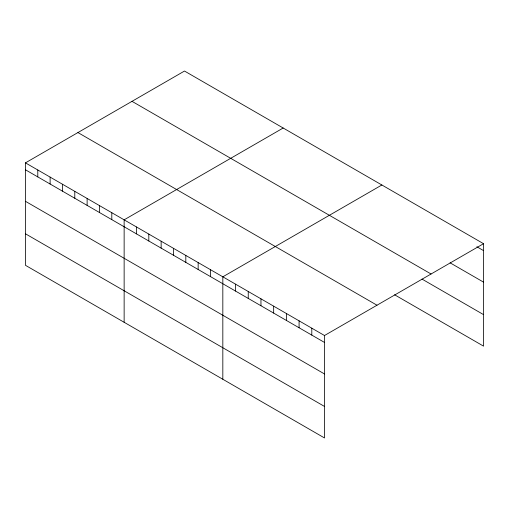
<?xml version="1.0" encoding="UTF-8"?>
<svg xmlns="http://www.w3.org/2000/svg" width="509" height="509" viewBox="0 0 509 509"><rect width="100%" height="100%" fill="white"/><g stroke="black" fill="none" stroke-linecap="round" stroke-linejoin="round"><path stroke-width="0.76" d="M25.45 162.861L324.507 335.52L324.507 437.963L25.45 265.304L25.45 162.861L184.493 71.037L483.55 243.696L483.55 346.139L394.583 294.775M283.182 128.013L124.139 219.837L124.139 322.28M381.871 184.99L222.827 276.82L222.827 379.256M324.507 335.52L483.55 243.696M476.863 246.757L483.55 250.619M450.102 262.829L483.55 282.139M132.009 101.342L431.066 274.001M422.006 279.085L483.55 314.619M77.934 132.563L376.991 305.215M25.45 169.783L324.507 342.442M25.45 201.309L324.507 373.962M25.45 233.784L324.507 406.443M311.794 328.184L311.794 335.107M299.082 320.842L299.082 327.771M286.376 313.506L286.376 320.428M273.664 306.17L273.664 313.092M260.958 298.828L260.958 305.756M248.246 291.492L248.246 298.414M235.533 284.156L235.533 291.078M210.491 269.694L210.491 276.616M198.154 262.574L198.154 269.496M185.817 255.448L185.817 262.377M173.48 248.328L173.48 255.251M161.143 241.209L161.143 248.131M148.813 234.083L148.813 241.005M136.476 226.963L136.476 233.886M111.802 212.717L111.802 219.64M99.465 205.598L99.465 212.52M87.128 198.472L87.128 205.394M74.791 191.352L74.791 198.275M62.461 184.226L62.461 191.155M50.124 177.107L50.124 184.029M37.787 169.987L37.787 176.909"/></g></svg>
